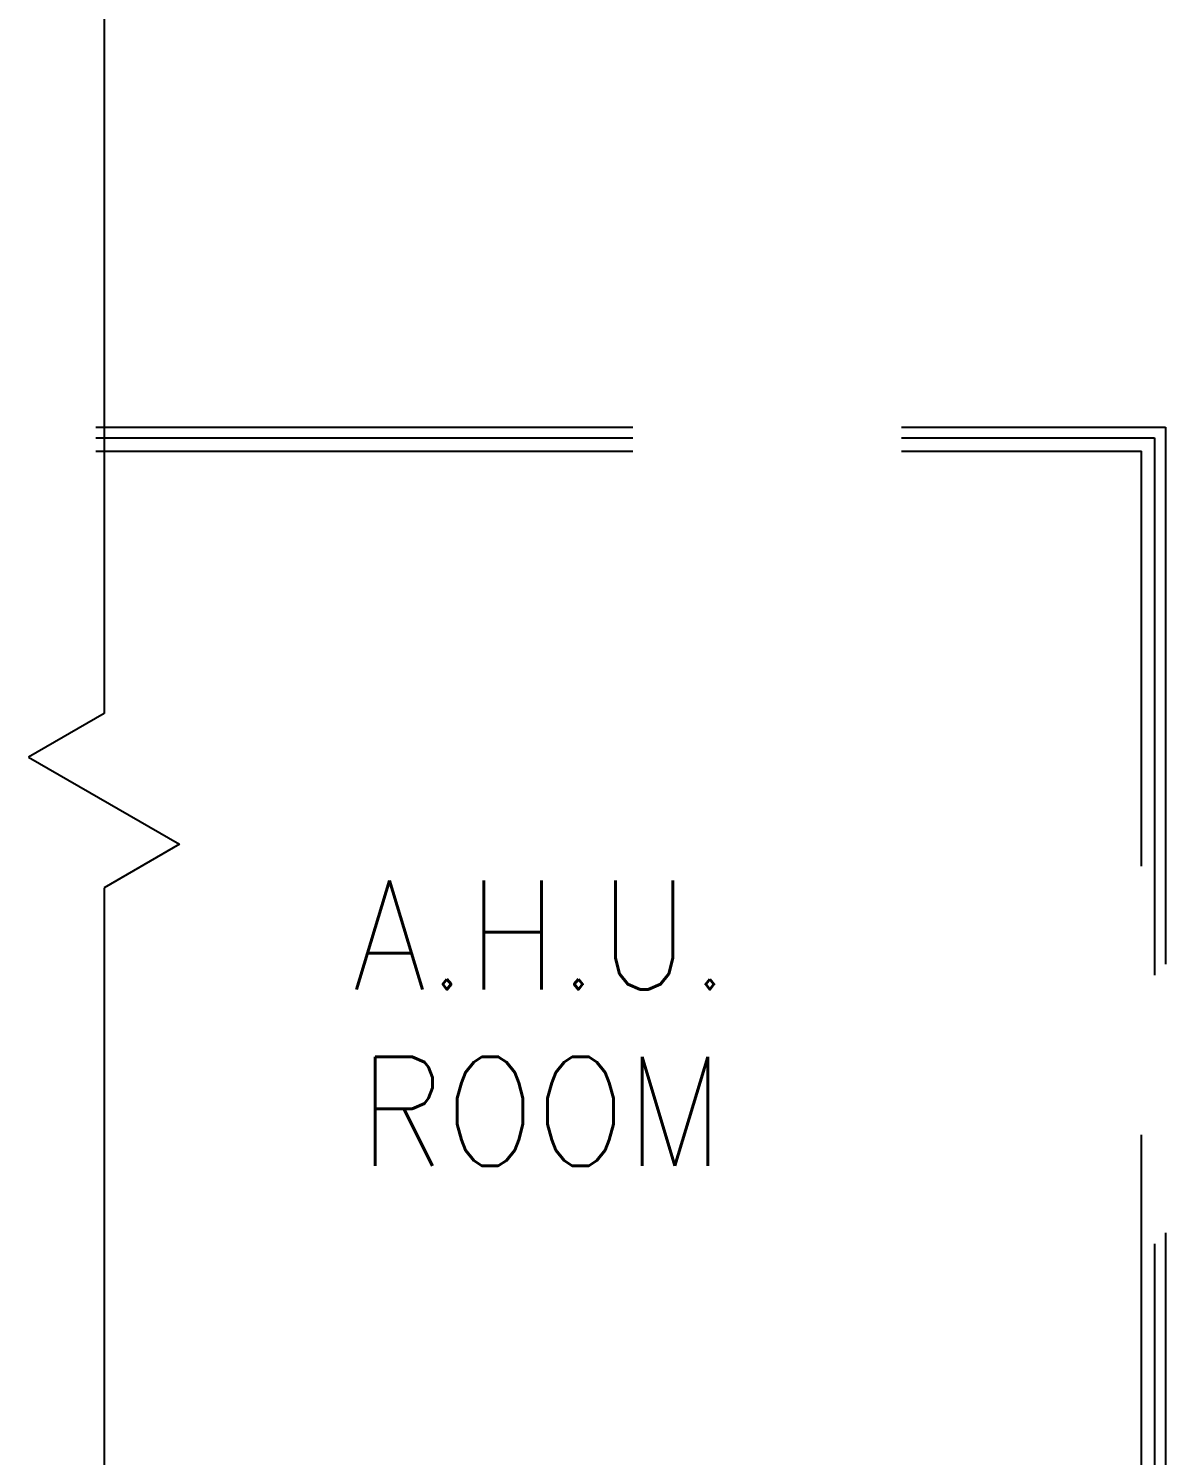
# Model space of a CAD drawing. Header units: millimetres. Extents: x 1638 to 3309, y -435 to 1865.
# Drawn here: x 2275.99 to 2289.43, y -188.63 to -171.77 of the extents above; entities that cross this region are included whole.
import ezdxf
from ezdxf.enums import TextEntityAlignment as Align

# ---------------------------------------------------------------- set-up
doc = ezdxf.new("R2010")
doc.units = ezdxf.units.MM
doc.linetypes.add('HIDDEN', pattern=[9.525, 6.35, -3.175])
doc.layers.add('ballast', color=1, linetype='HIDDEN', lineweight=25)
doc.layers.add('REF', color=6, linetype='Continuous')
doc.styles.add('ROMANS', font='ROMANS.SHX')

# ---------------------------------------------------------------- blocks, each defined once
blk = doc.blocks.new('EXISTING BALLAST SYSTEM')
at = {"color": 8}
for p, q in [((2276.789, -176.476), (2289.435, -176.476)), ((2289.435, -176.476), (2289.435, -210.525)), ((2276.789, -176.604), (2289.306, -176.604)), ((2276.789, -176.759), (2289.152, -176.759)), ((2289.152, -210.242), (2289.152, -176.759)), ((2289.306, -176.604), (2289.306, -210.396))]:
    blk.add_line(p, q, dxfattribs=at)
at = {"layer": 'REF', "color": 8}
for p, q in [((2276.885, -152.291), (2276.885, -179.862)), ((2276.885, -179.862), (2275.992, -180.377)), ((2275.992, -180.377), (2277.777, -181.407)), ((2277.777, -181.407), (2276.885, -181.923)), ((2276.885, -181.923), (2276.885, -205.224))]:
    blk.add_line(p, q, dxfattribs=at)
at = {"color": 8, "style": 'ROMANS', "width": 0.88}
for s, p in [('A.H.U.', (2282.057, -183.123)), ('ROOM', (2282.057, -185.208))]:
    blk.add_text(s, height=1.2878, dxfattribs=at).set_placement(p, align=Align.CENTER)

msp = doc.modelspace()

# ---------------------------------------------------------------- block references
at = {"layer": 'ballast'}
msp.add_blockref('EXISTING BALLAST SYSTEM', (0, 0), dxfattribs=at)

doc.saveas('drawing.dxf')
